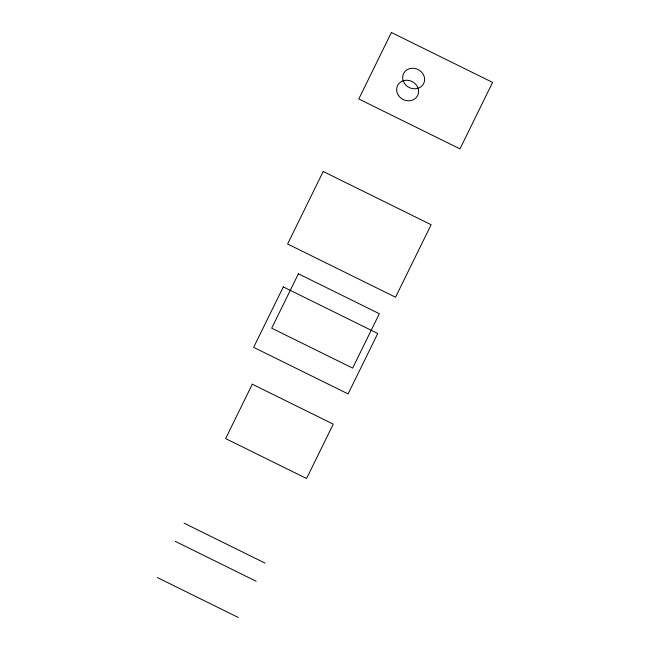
<?xml version="1.0" encoding="UTF-8"?>
<svg xmlns="http://www.w3.org/2000/svg" width="650" height="650" viewBox="0 0 650 650"><rect width="100%" height="100%" fill="white"/><g stroke="black" fill="none" stroke-linecap="round" stroke-linejoin="round"><path stroke-width="0.97" d="M184.096 523.193L265.046 563.111M175.199 541.32L256.149 581.246M157.406 577.574L238.355 617.5M323.196 171.486L287.609 244.002L395.541 297.229L431.129 224.713L323.196 171.486M391.406 32.5L358.784 98.971L459.973 148.874L492.594 82.404L391.406 32.5M283.303 286.91L253.646 347.336L348.083 393.916L377.748 333.491L283.303 286.91M298.391 273.796L271.7 328.177L352.649 368.103L379.34 313.714L298.391 273.796M252.306 384.207L225.615 438.587L306.564 478.514L333.255 424.133L252.306 384.207M404.519 83.476A11.213 10.034 26.7 0 0 423.499 83.882A11.213 10.034 26.7 0 0 412.921 68.258A11.213 10.034 26.7 0 0 404.519 83.476M398.629 95.672A11.213 10.034 26.7 0 0 417.576 95.672A11.213 10.034 26.7 0 0 406.64 80.243A11.213 10.034 26.7 0 0 398.629 95.672"/></g></svg>
